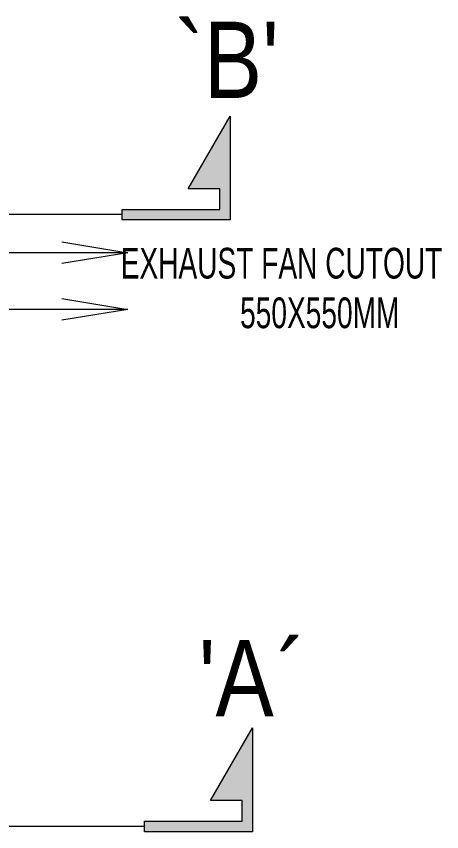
# Model space of a CAD drawing. Header units: metres. Extents: x 385023 to 385532, y 1408468 to 1408621.
# Drawn here: x 385085.21 to 385089.6, y 1408505.81 to 1408514.22 of the extents above; entities that cross this region are included whole.
import ezdxf
from ezdxf.enums import TextEntityAlignment as Align

# ---------------------------------------------------------------- set-up
doc = ezdxf.new("R2010")
doc.units = ezdxf.units.M
doc.header["$MEASUREMENT"] = 0
doc.linetypes.add('PHANTOM2', pattern=[1.25, 0.625, -0.125, 0.125, -0.125, 0.125, -0.125])
doc.layers.add('Acequipmentext', color=8, linetype='Continuous', lineweight=0)
doc.layers.add('MEP INPUT', color=3, linetype='Continuous', lineweight=0)
doc.styles.add('CGR', font='ARIALNB.TTF')
doc.styles.add('Roman', font='ARIALN.TTF')
doc.styles.get("Standard").update_dxf_attribs({"font": 'ARIALN.TTF', "height": 0.35})
doc.dimstyles.get("Standard").update_dxf_attribs({"dimtxt": 0.25, "dimasz": 0.18, "dimexe": 0.18, "dimexo": 0.0625, "dimgap": 0.1, "dimtad": 1, "dimtoh": 1, "dimzin": 0, "dimdsep": 46, "dimtxsty": 'CGR', "dimblk": 'ARCHTICK', "dimcen": 0.09, "dimse1": 1, "dimse2": 1, "dimclrd": 1, "dimclrt": 3, "dimaunit": 1, "dimadec": 3, "dimazin": 0, "dimtfac": 1, "dimtix": 1, "dimtofl": 0, "dimtmove": 0, "dimatfit": 3, "dimfxl": 0, "dimtolj": 1, "dimtzin": 0, "dimarcsym": 0})

# ---------------------------------------------------------------- blocks, each defined once
blk = doc.blocks.new('_Open')
at = {"color": 0, "linetype": 'ByBlock', "lineweight": -2}
for p, q in [((-1, 0.1666666666666666), (0, 0)), ((-1, -0.1666666666666666), (0, 0)), ((0, 0), (-1, 0))]:
    blk.add_line(p, q, dxfattribs=at)
blk = doc.blocks.new('hy')
at = {"layer": 'Acequipmentext', "color": 7}
for p, q in [((1017208.851150053, 372765.4919374154), (1017344.356138111, 372765.4919374154)), ((1017208.851150053, 372765.4919374154), (1017479.86112617, 372654.4060056586)), ((1017344.356138111, 372654.4060056586), (1017479.86112617, 372654.4060056586))]:
    blk.add_line(p, q, dxfattribs=at)
for points in [[(1017344.356138111, 372836.5389404018), (1017344.356138111, 372765.4919374154)], [(1017344.356138111, 372654.4060056586), (1017344.356138111, 372517.5947344007)]]:
    blk.add_lwpolyline(points, dxfattribs=at)
at = {"layer": 'Acequipmentext', "color": 7, "xscale": 250, "yscale": 250, "zscale": 250, "rotation": 90.0000000000202}
blk.add_blockref('_Open', (1017344.356138111, 373086.5389404018), dxfattribs=at)
blk = doc.blocks.new('INLINFAN')
at = {"layer": 'MEP INPUT', "color": 1}
for p, q in [((157.1400184165686, 263.555077498313), (102.060011960566, 263.555077498313)), ((114.2100133839994, 290.7900340775959), (114.2100133839994, -290.7900340766646)), ((128.7900150921196, 290.7900340775959), (114.2100133839994, 290.7900340775959)), ((114.2100133839994, 224.3807971221395), (39.89250467531383, 224.3807971221395)), ((114.2100133839994, 212.230795698706), (39.89250467531383, 212.2307956996374)), ((89.91001053713262, 212.230795698706), (89.91001053713262, -212.2307956977747)), ((-46.57500545680522, 81.00000949250533), (-46.57500545680522, 137.9132869890891)), ((-34.42500403337181, 81.00000949250533), (-34.42500403337181, 137.9132869890891)), ((0, -81.00000949250533), (0, 81.00000949250533)), ((40.50000474601985, 20.25000237347558), (114.2100133858621, 20.25000237254426)), ((144.9900169912725, 20.25000237347558), (159.5700186993927, 20.25000237254426)), ((159.5700186993927, 20.25000237254426), (159.5700186993927, -20.25000237161294)), ((40.50000474601985, -20.25000237161294), (114.2100133839994, -20.25000237161294)), ((144.9900169912725, -20.25000237161294), (159.5700186993927, -20.25000237161294)), ((-46.57500545866787, -81.00000949250533), (-46.57500545680522, -137.9132869881578)), ((-34.42500403337181, -81.00000949250533), (-34.42500403337181, -137.9132869890891)), ((114.2100133839994, -212.2307956977747), (39.89250467531383, -212.2307956977747)), ((114.2100133839994, -224.3807971212082), (39.89250467531383, -224.3807971212082)), ((157.140018414706, -263.555077498313), (102.060011960566, -263.555077498313)), ((128.7900150939822, -290.7900340766646), (114.2100133839994, -290.7900340766646))]:
    blk.add_line(p, q, dxfattribs=at)
for points in [[(144.9900169912725, -302.9317315020598), (144.9900169912725, 304.5683396910316), (128.7900150939822, 304.5683396910316), (128.7900150939822, -302.9317315020598)], [(40.50000474601985, 81.00000949250533), (-160.2292602304369, 81.00000949250533), (-160.2292602304369, -81.00000949250533), (40.50000474601985, -81.00000949250533)]]:
    blk.add_lwpolyline(points, close=True, dxfattribs=at)
for centre, radius, start, end in [((39.89250467531383, 137.9132869890891), 86.46751013306235, 90, 180), ((-40.95028870366514, 128.3904004595242), 215.1003091129526, 329.8182893016868, 30.18171069831321), ((39.89250467531383, 137.9132869890891), 74.31750870921286, 90, 180), ((-40.95028870366514, -128.3904004585929), 215.1003091129526, 329.8182893016868, 30.18171069831321), ((39.89250467531383, -137.9132869890891), 86.46751013306235, 180, 270), ((39.89250467531383, -137.9132869890891), 74.31750870921286, 180, 270)]:
    blk.add_arc(centre, radius, start, end, dxfattribs=at)
at = {"layer": 'MEP INPUT', "xscale": 0.7479360001525494, "yscale": 0.7479360001525494, "zscale": 0.7479360001525494, "rotation": 229.9999999983739}
blk.add_blockref('hy', (275042.2099781241, 762479.8054965356), dxfattribs=at)
at = {"layer": 'MEP INPUT', "extrusion": (0, 0, -1), "xscale": 0.7479360001525494, "yscale": 0.7479360001525494, "zscale": -0.7479360001525494}
for p, rotation in [((279324.8636288514, -760908.4685077093), 90), ((-275042.2099781241, -762479.8053953829), 49.99999999837391)]:
    blk.add_blockref('hy', p, dxfattribs=dict(at, rotation=rotation))
at = {"layer": 'MEP INPUT'}
for points in [[(868.4381453711537, 128.3904004595242), (224.1500204093754, 128.3904004595242)], [(868.4381453711537, -128.3904004585929), (224.1500204093754, -128.3904004585929)]]:
    blk.add_leader(points, dimstyle='Standard', override={"dimtxt": 250, "dimasz": 300, "dimexe": 1.25, "dimexo": 0.625, "dimgap": 10, "dimtih": 0, "dimtoh": 0, "dimdec": 0, "dimzin": 13, "dimcen": 0.25, "dimclre": 1, "dimclrt": 4, "dimadec": 2, "dimtdec": 0, "dimtofl": 1, "dimtmove": 2, "dimatfit": 1, "dimldrblk": 'Open', "dimfxl": 0.2, "dimtzin": 13, "dimarcsym": 1}, dxfattribs=at)
blk = doc.blocks.new('CUTOUT')
at = {"layer": 'MEP INPUT', "const_width": 0.01}
blk.add_lwpolyline([(2834.536602336008, 1757.450939411475), (2834.536602336008, 1757.250939411476), (2833.986602336008, 1757.250939411476), (2833.986602336008, 1757.450939411475)], close=True, dxfattribs=at)
for points in [[(2833.986602336008, 1757.250939411476), (2834.536602336008, 1757.450939411475)], [(2834.536602336008, 1757.250939411476), (2833.986602336008, 1757.450939411475)]]:
    blk.add_lwpolyline(points, dxfattribs=at)
at = {"layer": 'MEP INPUT', "lineweight": 0, "xscale": 0.0008983162393884, "yscale": 0.0008983162393884, "zscale": 0.0008983162393884, "rotation": 90.00000000000004}
blk.add_blockref('INLINFAN', (2834.261183290653, 1757.290065494473), dxfattribs=at)
blk = doc.blocks.new('A$C49351B01')
at = {"layer": 'MEP INPUT', "lineweight": 0}
for points in [[(25.43935920056652, -2.628127791468614), (25.43935920056993, -3.050506290843258), (25.00002797758134, -3.050506290845305), (25.00002797758066, -3.008268440908409), (25.39712135063223, -3.008268440906135), (25.39712135063178, -2.923792741030979), (25.26865696234859, -2.923792741031547)], [(25.53039907276116, -5.120015597169299), (25.53039907276457, -5.542394096544057), (25.09106784977598, -5.542394096546217), (25.09106784977485, -5.500156246608412), (25.48816122282778, -5.500156246605911), (25.48816122282687, -5.415680546730981), (25.35969683454414, -5.41568054673246)]]:
    blk.add_hatch(color=1, dxfattribs=at).paths.add_polyline_path(points)
at = {"layer": 'MEP INPUT', "color": 1, "linetype": 'PHANTOM2', "lineweight": 0, "ltscale": 500}
for p, q in [((25.00002797758089, -3.029387365877028), (15.67608674115468, -3.029387365925913)), ((25.09106784977575, -5.521275171578053), (15.57831518421358, -5.521275171626371))]:
    blk.add_line(p, q, dxfattribs=at)
at = {"layer": 'MEP INPUT', "color": 1, "lineweight": 0}
for points in [[(25.39712135063223, -3.008268440906135), (25.39712135063178, -2.923792741030979), (25.26865696234859, -2.923792741031547), (25.43935920056652, -2.628127791468614), (25.43935920056993, -3.050506290843258), (25.00002797758134, -3.050506290845305), (25.00002797758066, -3.008268440908409)], [(25.48816122282778, -5.500156246605911), (25.48816122282687, -5.415680546730981), (25.35969683454414, -5.41568054673246), (25.53039907276116, -5.120015597169299), (25.53039907276457, -5.542394096544057), (25.09106784977598, -5.542394096546217), (25.09106784977485, -5.500156246608412)]]:
    blk.add_lwpolyline(points, close=True, dxfattribs=at)
at = {"layer": 'MEP INPUT', "lineweight": 0, "xscale": -1, "rotation": 270.0000063134561}
blk.add_blockref('CUTOUT', (-1733.046776070391, -2837.561439913535), dxfattribs=at)
at = {"layer": 'MEP INPUT', "color": 7, "lineweight": 0}
blk.add_text("`B'", height=0.31104, rotation=359.9999999992379, dxfattribs=at).set_placement((25.42629317816818, -2.388142721462486), align=Align.MIDDLE)
at = {"layer": 'MEP INPUT', "color": 7, "lineweight": 0, "style": 'Roman', "width": 0.8}
for s, p in [('EXHAUST FAN CUTOUT', (24.99379807786795, -3.289651669352907, 148.7181171105488)), ('550X550MM', (25.48030229801066, -3.491670415833254, 148.7181171105488))]:
    blk.add_text(s, height=0.125, rotation=359.9999999998111, dxfattribs=at).set_placement(p)
at = {"layer": 'MEP INPUT', "color": 7, "lineweight": 0, "text_generation_flag": 2}
blk.add_text("`A'", height=0.31104, dxfattribs=at).set_placement((25.52405038643451, -4.906471158607132), align=Align.MIDDLE)

msp = doc.modelspace()

# ---------------------------------------------------------------- block references
at = {"xscale": 2.535165519337624, "yscale": 2.535165519337624, "zscale": 2.535165519337624}
msp.add_blockref('A$C49351B01', (385022.9230434587, 1408519.856398713, 0.025212673160695), dxfattribs=at)

doc.saveas('drawing.dxf')
